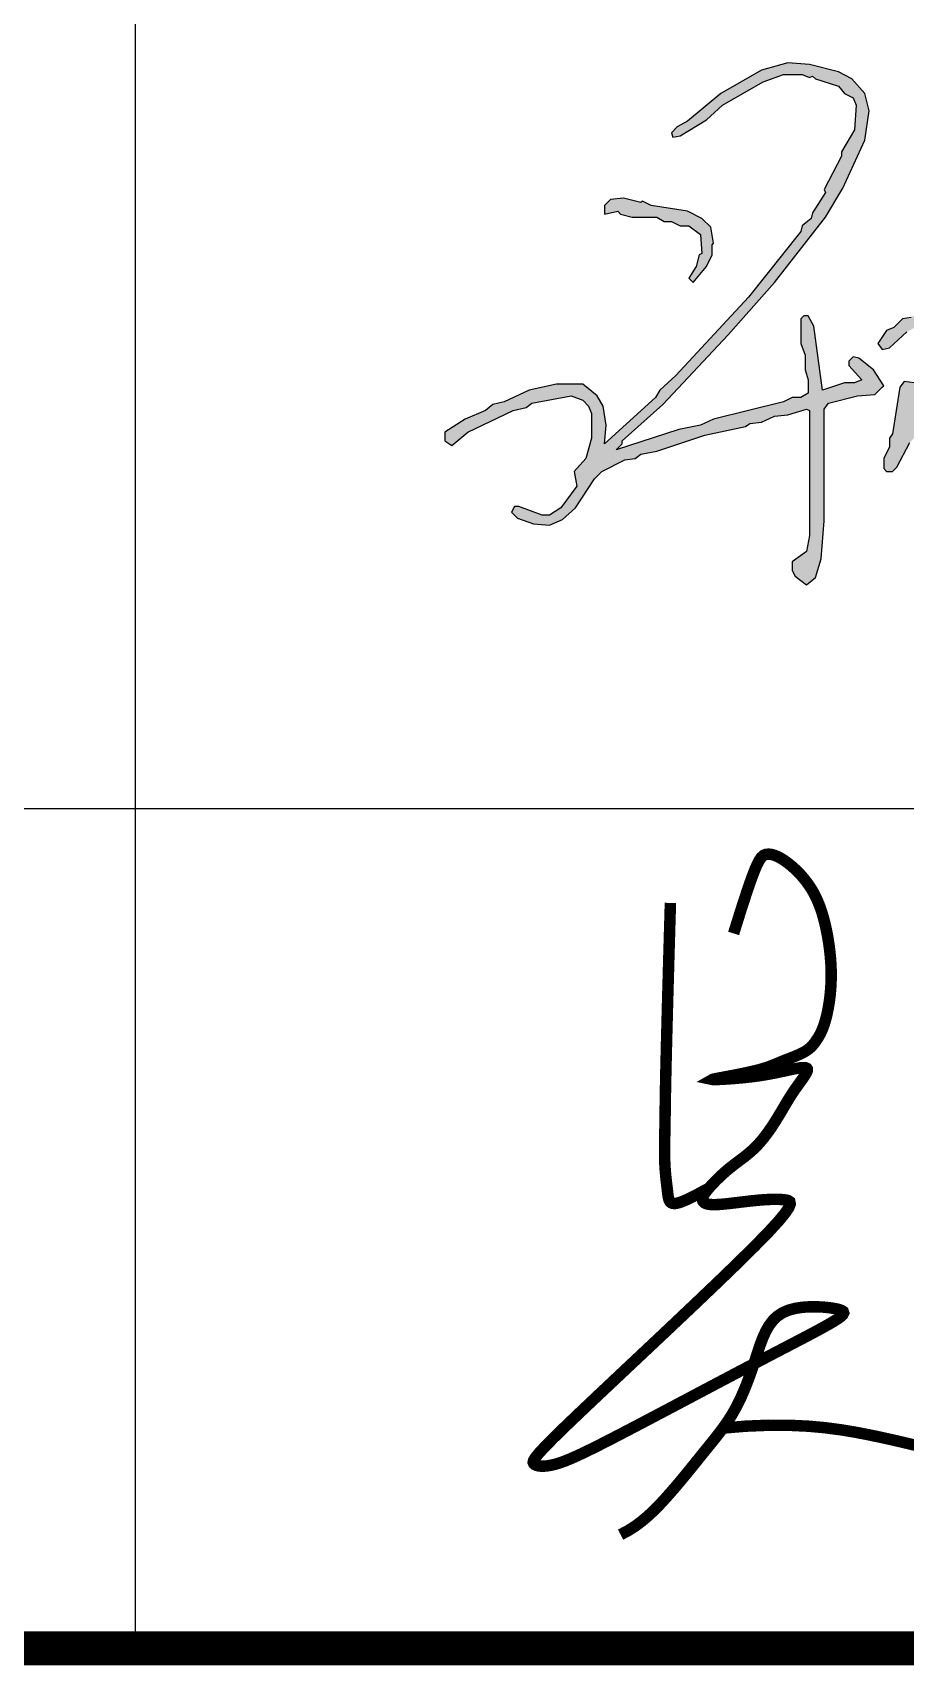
# Model space of a CAD drawing. Extents: x 1036631 to 1215829, y 649019 to 896649.
# Drawn here: x 1212488 to 1213503, y 809010 to 810908 of the extents above; entities that cross this region are included whole.
import ezdxf

# ---------------------------------------------------------------- set-up
doc = ezdxf.new("R2010")
doc.units = 0
doc.header["$LTSCALE"] = 1000
doc.header["$MEASUREMENT"] = 0
doc.layers.add('0-签名', color=2, linetype='Continuous')
doc.layers.add('图框', color=7, linetype='Continuous')

msp = doc.modelspace()

# ---------------------------------------------------------------- hatches: boundary and pattern name
at = {"linetype": 'Continuous'}
h = msp.add_hatch(color=4, dxfattribs=at)
h.dxf.hatch_style = 1
h.paths.add_polyline_path([(1213278.469734638, 810661.5433188741), (1213280.159734637, 810663.233318874), (1213276.779734638, 810681.8233188743), (1213266.639734638, 810691.963318874), (1213249.739734637, 810700.4133188742), (1213207.489734637, 810707.173318874), (1213197.349734638, 810712.2433188738), (1213195.659734637, 810710.5533188743), (1213175.379734638, 810715.6233188742), (1213160.169734637, 810713.9333188738), (1213153.409734637, 810707.173318874), (1213153.409734637, 810697.0333188743), (1213168.619734638, 810700.4133188742), (1213171.999734637, 810697.0333188743), (1213185.519734638, 810693.6533188744), (1213214.249734637, 810693.6533188744), (1213222.699734638, 810688.5833188741), (1213231.149734637, 810688.5833188741), (1213241.289734638, 810683.5133188743), (1213251.429734638, 810683.5133188743), (1213264.949734638, 810673.3733188742), (1213266.639734638, 810651.4033188744), (1213263.259734638, 810649.713318874), (1213259.879734638, 810636.193318874), (1213251.429734638, 810622.673318874), (1213256.499734637, 810617.6033188741), (1213271.709734638, 810636.193318874), (1213278.469734638, 810649.713318874)], flags=17)
h.paths.add_polyline_path([(1213476.199734638, 810495.923318874), (1213477.889734638, 810497.6133188744), (1213466.059734638, 810516.2033188742), (1213449.159734637, 810529.7233188743), (1213442.399734637, 810531.4133188742), (1213437.329734637, 810526.3433188739), (1213437.329734637, 810521.2733188741), (1213452.539734638, 810504.3733188742), (1213444.089734637, 810500.9933188738), (1213432.259734638, 810500.9933188738), (1213406.909734637, 810492.5433188741), (1213396.769734638, 810566.9033188744), (1213390.009734638, 810578.733318874), (1213384.939734638, 810578.733318874), (1213381.559734638, 810575.3533188741), (1213381.559734638, 810546.6233188742), (1213386.629734638, 810533.1033188741), (1213386.629734638, 810516.2033188742), (1213390.009734638, 810504.3733188742), (1213390.009734638, 810489.1633188742), (1213381.559734638, 810484.0933188739), (1213371.419734637, 810484.0933188739), (1213361.279734638, 810479.0233188741), (1213280.159734637, 810458.7433188738), (1213264.949734638, 810451.983318874), (1213239.599734638, 810446.9133188742), (1213166.929734638, 810423.253318874), (1213173.689734638, 810430.0133188743), (1213173.689734638, 810433.3933188737), (1213221.009734638, 810475.6433188737), (1213297.059734638, 810556.7633188743), (1213351.139734638, 810617.6033188741), (1213410.289734638, 810693.6533188744), (1213430.569734637, 810727.4533188742), (1213455.919734637, 810783.2233188743), (1213460.989734637, 810817.0233188741), (1213455.919734637, 810837.3033188743), (1213440.709734638, 810854.2033188742), (1213425.499734637, 810862.6533188744), (1213391.699734638, 810871.1033188741), (1213366.349734638, 810872.7933188741), (1213335.929734638, 810864.3433188739), (1213288.609734638, 810837.3033188743), (1213249.739734637, 810805.193318874), (1213237.909734637, 810798.4333188738), (1213231.149734637, 810791.673318874), (1213232.839734637, 810786.6033188741), (1213241.289734638, 810788.2933188741), (1213271.709734638, 810806.8833188739), (1213290.299734638, 810823.7833188743), (1213337.619734638, 810850.8233188743), (1213361.279734638, 810859.2733188741), (1213383.249734637, 810859.2733188741), (1213391.699734638, 810855.8933188737), (1213395.079734637, 810857.5833188741), (1213398.459734638, 810854.2033188742), (1213425.499734637, 810845.753318874), (1213432.259734638, 810837.3033188743), (1213442.399734637, 810832.233318874), (1213445.779734638, 810823.7833188743), (1213444.089734637, 810795.0533188743), (1213428.879734638, 810769.7033188742), (1213428.879734638, 810764.6333188739), (1213408.599734638, 810725.7633188743), (1213410.289734638, 810722.3833188739), (1213395.079734637, 810698.7233188743), (1213393.389734638, 810691.963318874), (1213383.249734637, 810683.5133188743), (1213381.559734638, 810676.753318874), (1213320.719734638, 810600.7033188742), (1213236.219734638, 810509.443318874), (1213217.629734638, 810492.5433188741), (1213212.559734638, 810484.0933188739), (1213153.409734637, 810430.0133188743), (1213155.099734638, 810451.983318874), (1213151.719734638, 810473.9533188742), (1213144.959734638, 810485.7833188743), (1213128.059734638, 810499.3033188743), (1213097.639734638, 810499.3033188743), (1213065.529734638, 810492.5433188741), (1213036.799734638, 810479.0233188741), (1213023.279734638, 810475.6433188737), (1213014.829734637, 810468.8833188739), (1212991.169734637, 810458.7433188738), (1212967.509734638, 810443.5333188743), (1212967.509734638, 810433.3933188737), (1212975.959734638, 810428.3233188743), (1212994.549734638, 810443.5333188743), (1213046.939734638, 810468.8833188739), (1213062.149734637, 810472.2633188743), (1213068.909734637, 810477.3333188741), (1213114.539734638, 810485.7833188743), (1213128.059734638, 810480.713318874), (1213134.819734637, 810473.9533188742), (1213138.199734638, 810465.503318874), (1213138.199734638, 810436.7733188741), (1213131.439734638, 810413.1133188744), (1213117.919734637, 810397.9033188744), (1213121.299734638, 810381.003318874), (1213102.709734638, 810355.6533188744), (1213089.189734638, 810347.2033188742), (1213080.739734637, 810347.2033188742), (1213053.699734638, 810357.3433188739), (1213048.629734638, 810357.3433188739), (1213045.249734637, 810350.5833188741), (1213052.009734638, 810343.8233188743), (1213070.599734638, 810337.0633188741), (1213089.189734638, 810335.3733188742), (1213104.399734637, 810342.1333188739), (1213119.609734638, 810355.6533188744), (1213141.579734637, 810389.4533188742), (1213150.029734638, 810397.9033188744), (1213177.069734637, 810411.423318874), (1213188.899734637, 810413.1133188744), (1213195.659734637, 810418.1833188738), (1213214.249734637, 810421.5633188741), (1213270.019734638, 810440.1533188744), (1213317.339734637, 810450.2933188741), (1213322.409734637, 810453.673318874), (1213335.929734638, 810455.3633188744), (1213351.139734638, 810462.1233188742), (1213366.349734638, 810463.8133188741), (1213388.319734637, 810470.5733188743), (1213391.699734638, 810468.8833188739), (1213391.699734638, 810323.5433188741), (1213388.319734637, 810304.9533188742), (1213371.419734637, 810293.1233188742), (1213371.419734637, 810282.983318874), (1213374.799734638, 810276.2233188743), (1213388.319734637, 810266.0833188741), (1213398.459734638, 810274.5333188743), (1213405.219734638, 810296.503318874), (1213408.599734638, 810340.443318874), (1213408.599734638, 810470.5733188743), (1213413.669734637, 810477.3333188741), (1213447.469734638, 810485.7833188743), (1213467.749734637, 810487.4733188743)])
h.paths.add_polyline_path([(1213596.189734638, 810418.1833188738), (1213596.189734638, 810404.6633188742), (1213594.499734637, 810399.5933188739), (1213582.669734637, 810399.5933188739), (1213557.319734637, 810416.4933188738), (1213528.589734637, 810450.2933188741), (1213528.589734637, 810457.0533188743), (1213567.459734638, 810495.923318874), (1213580.979734638, 810506.0633188741), (1213587.739734637, 810506.0633188741), (1213591.119734638, 810446.9133188742)], flags=16)
h.paths.add_polyline_path([(1213773.639734638, 810553.3833188739), (1213770.259734638, 810548.3133188741), (1213763.499734637, 810531.4133188742), (1213731.389734638, 810490.8533188741), (1213687.449734638, 810448.6033188741), (1213657.029734638, 810430.0133188743), (1213648.579734637, 810431.7033188742), (1213653.649734637, 810446.9133188742), (1213658.719734638, 810450.2933188741), (1213660.409734637, 810458.7433188738), (1213689.139734638, 810497.6133188744), (1213719.559734638, 810526.3433188739), (1213748.289734638, 810546.6233188742), (1213768.569734637, 810556.7633188743)], flags=16)
h.paths.add_polyline_path([(1213854.759734638, 810507.753318874), (1213851.379734638, 810480.713318874), (1213847.999734637, 810473.9533188742), (1213844.619734638, 810473.9533188742), (1213841.239734637, 810480.713318874), (1213841.239734637, 810492.5433188741), (1213846.309734638, 810504.3733188742), (1213851.379734638, 810509.443318874)], flags=16)
h.paths.add_polyline_path([(1214020.379734638, 810556.7633188743), (1214020.379734638, 810539.8633188744), (1214016.999734637, 810533.1033188741), (1214016.999734637, 810514.5133188743), (1214011.929734638, 810504.3733188742), (1214005.169734637, 810502.6833188738), (1213993.339734637, 810517.8933188737), (1213991.649734637, 810531.4133188742), (1213995.029734638, 810541.5533188743), (1214013.619734638, 810558.4533188742)], flags=16)
h.paths.add_polyline_path([(1214136.989734637, 810551.693318874), (1214136.989734637, 810541.5533188743), (1214135.299734638, 810538.173318874), (1214123.469734638, 810538.173318874), (1214089.669734637, 810531.4133188742), (1214082.909734637, 810533.1033188741), (1214081.219734638, 810536.483318874), (1214109.949734638, 810563.5233188741), (1214128.539734638, 810571.9733188743), (1214133.609734638, 810566.9033188744)], flags=16)
h.paths.add_polyline_path([(1214194.449734638, 810700.4133188742), (1214192.759734638, 810644.6433188737), (1214189.379734638, 810622.673318874), (1214189.379734638, 810570.2833188743), (1214187.689734638, 810546.6233188742), (1214184.309734638, 810539.8633188744), (1214148.819734637, 810539.8633188744), (1214145.439734638, 810543.2433188738), (1214143.749734637, 810565.213318874), (1214138.679734638, 810578.733318874), (1214133.609734638, 810583.8033188743), (1214123.469734638, 810583.8033188743), (1214079.529734638, 810550.003318874), (1214050.799734638, 810522.963318874), (1214035.589734637, 810516.2033188742), (1214028.829734637, 810519.5833188741), (1214033.899734637, 810563.5233188741), (1214049.109734638, 810582.1133188744), (1214135.299734638, 810651.4033188744), (1214189.379734638, 810703.7933188741), (1214192.759734638, 810703.7933188741)], flags=16)
h.paths.add_polyline_path([(1214213.039734638, 810811.9533188742), (1214213.039734638, 810789.983318874), (1214213.039734638, 810769.7033188742), (1214207.969734638, 810762.943318874), (1214207.969734638, 810813.6433188737), (1214209.659734637, 810815.3333188741)], flags=16)
h.paths.add_polyline_path([(1214483.439734638, 810534.7933188741), (1214485.129734638, 810536.483318874), (1214481.749734637, 810541.5533188743), (1214473.299734638, 810544.9333188738), (1214407.389734638, 810543.2433188738), (1214398.939734638, 810546.6233188742), (1214333.029734638, 810546.6233188742), (1214316.129734638, 810543.2433188738), (1214305.989734637, 810546.6233188742), (1214206.279734638, 810544.9333188738), (1214201.209734638, 810548.3133188741), (1214201.209734638, 810593.943318874), (1214207.969734638, 810720.693318874), (1214224.869734638, 810766.3233188743), (1214224.869734638, 810806.8833188739), (1214219.799734638, 810833.923318874), (1214213.039734638, 810852.5133188743), (1214202.899734637, 810859.2733188741), (1214197.829734637, 810852.5133188743), (1214197.829734637, 810737.5933188739), (1214191.069734637, 810720.693318874), (1214145.439734638, 810673.3733188742), (1214123.469734638, 810658.1633188742), (1214113.329734637, 810646.3333188741), (1214104.879734638, 810642.9533188742), (1214084.599734638, 810622.673318874), (1214081.219734638, 810622.673318874), (1214069.389734638, 810610.8433188739), (1214055.869734638, 810604.0833188741), (1214047.419734637, 810595.6333188739), (1214040.659734637, 810597.3233188743), (1214045.729734638, 810634.503318874), (1214042.349734638, 810642.9533188742), (1214037.279734638, 810648.0233188741), (1214032.209734638, 810648.0233188741), (1214027.139734638, 810641.2633188743), (1214030.519734638, 810624.3633188744), (1214025.449734638, 810619.2933188741), (1213991.649734637, 810605.7733188741), (1213895.319734637, 810550.003318874), (1213878.419734637, 810544.9333188738), (1213871.659734637, 810546.6233188742), (1213873.349734638, 810582.1133188744), (1213876.729734638, 810588.8733188742), (1213885.179734638, 810593.943318874), (1213886.869734638, 810600.7033188742), (1213873.349734638, 810622.673318874), (1213859.829734637, 810636.193318874), (1213851.379734638, 810636.193318874), (1213847.999734637, 810632.8133188741), (1213851.379734638, 810615.9133188742), (1213854.759734638, 810610.8433188739), (1213853.069734637, 810595.6333188739), (1213829.409734637, 810592.253318874), (1213793.919734637, 810582.1133188744), (1213783.779734638, 810582.1133188744), (1213766.879734638, 810590.5633188741), (1213729.699734638, 810590.5633188741), (1213712.799734638, 810587.1833188738), (1213697.589734637, 810580.423318874), (1213695.899734637, 810582.1133188744), (1213690.829734637, 810578.733318874), (1213682.379734638, 810578.733318874), (1213672.239734637, 810571.9733188743), (1213643.509734638, 810561.8333188741), (1213614.779734638, 810544.9333188738), (1213606.329734637, 810536.483318874), (1213601.259734638, 810536.483318874), (1213596.189734638, 810575.3533188741), (1213597.879734638, 810583.8033188743), (1213609.709734638, 810592.253318874), (1213613.089734637, 810607.463318874), (1213602.949734638, 810620.983318874), (1213597.879734638, 810632.8133188741), (1213592.809734638, 810637.8833188739), (1213586.049734638, 810639.5733188743), (1213577.599734638, 810629.4333188738), (1213577.599734638, 810604.0833188741), (1213572.529734638, 810599.0133188743), (1213535.349734638, 810590.5633188741), (1213521.829734637, 810585.4933188738), (1213509.999734637, 810577.0433188741), (1213499.859734638, 810575.3533188741), (1213489.719734638, 810565.213318874), (1213481.269734638, 810561.8333188741), (1213471.129734638, 810546.6233188742), (1213476.199734638, 810539.8633188744), (1213484.649734637, 810541.5533188743), (1213504.929734638, 810560.1433188737), (1213528.589734637, 810573.6633188742), (1213559.009734638, 810578.733318874), (1213565.769734638, 810582.1133188744), (1213577.599734638, 810582.1133188744), (1213584.359734638, 810539.8633188744), (1213584.359734638, 810524.6533188744), (1213575.909734637, 810516.2033188742), (1213559.009734638, 810506.0633188741), (1213523.519734638, 810470.5733188743), (1213520.139734638, 810470.5733188743), (1213515.069734637, 810482.4033188744), (1213513.379734638, 810500.9933188738), (1213501.549734638, 810502.6833188738), (1213496.479734638, 810495.923318874), (1213488.029734638, 810441.8433188739), (1213484.649734637, 810436.7733188741), (1213484.649734637, 810426.6333188739), (1213477.889734638, 810413.1133188744), (1213477.889734638, 810401.2833188743), (1213481.269734638, 810397.9033188744), (1213488.029734638, 810397.9033188744), (1213493.099734638, 810402.9733188743), (1213508.309734638, 810431.7033188742), (1213518.449734638, 810441.8433188739), (1213537.039734638, 810418.1833188738), (1213557.319734637, 810397.9033188744), (1213580.979734638, 810379.3133188741), (1213594.499734637, 810372.5533188743), (1213611.399734637, 810377.6233188742), (1213616.469734638, 810387.7633188743), (1213609.709734638, 810441.8433188739), (1213604.639734638, 810504.3733188742), (1213604.639734638, 810516.2033188742), (1213608.019734638, 810522.963318874), (1213638.439734638, 810543.2433188738), (1213685.759734638, 810565.213318874), (1213724.629734638, 810575.3533188741), (1213763.499734637, 810575.3533188741), (1213766.879734638, 810570.2833188743), (1213749.979734638, 810561.8333188741), (1213709.419734637, 810534.7933188741), (1213667.169734637, 810490.8533188741), (1213640.129734638, 810451.983318874), (1213633.369734638, 810436.7733188741), (1213633.369734638, 810428.3233188743), (1213636.749734637, 810421.5633188741), (1213643.509734638, 810416.4933188738), (1213655.339734637, 810416.4933188738), (1213675.619734638, 810424.943318874), (1213711.109734638, 810453.673318874), (1213753.359734638, 810495.923318874), (1213771.949734638, 810519.5833188741), (1213777.019734638, 810533.1033188741), (1213782.089734637, 810538.173318874), (1213788.849734638, 810560.1433188737), (1213795.609734638, 810566.9033188744), (1213810.819734637, 810575.3533188741), (1213849.689734638, 810583.8033188743), (1213854.759734638, 810583.8033188743), (1213859.829734637, 810578.733318874), (1213858.139734638, 810533.1033188741), (1213854.759734638, 810528.0333188743), (1213837.859734638, 810517.8933188737), (1213827.719734638, 810502.6833188738), (1213826.029734638, 810473.9533188742), (1213836.169734637, 810450.2933188741), (1213842.929734638, 810443.5333188743), (1213847.999734637, 810443.5333188743), (1213856.449734638, 810450.2933188741), (1213863.209734638, 810465.503318874), (1213871.659734637, 810521.2733188741), (1213898.699734638, 810539.8633188744), (1213925.739734637, 810551.693318874), (1213989.959734638, 810592.253318874), (1214010.239734637, 810602.3933188737), (1214023.759734638, 810605.7733188741), (1214027.139734638, 810602.3933188737), (1214023.759734638, 810580.423318874), (1213996.719734638, 810560.1433188737), (1213978.129734638, 810531.4133188742), (1213978.129734638, 810517.8933188737), (1213991.649734637, 810495.923318874), (1213991.649734637, 810487.4733188743), (1213983.199734638, 810473.9533188742), (1213986.579734637, 810467.193318874), (1213996.719734638, 810467.193318874), (1214016.999734637, 810475.6433188737), (1214040.659734637, 810500.9933188738), (1214055.869734638, 810512.8233188743), (1214072.769734638, 810516.2033188742), (1214082.909734637, 810521.2733188741), (1214106.569734637, 810522.963318874), (1214116.709734638, 810526.3433188739), (1214145.439734638, 810524.6533188744), (1214160.649734637, 810529.7233188743), (1214185.999734637, 810529.7233188743), (1214189.379734638, 810524.6533188744), (1214187.689734638, 810504.3733188742), (1214191.069734637, 810480.713318874), (1214189.379734638, 810475.6433188737), (1214194.449734638, 810397.9033188744), (1214201.209734638, 810367.483318874), (1214201.209734638, 810330.3033188743), (1214214.729734638, 810259.3233188743), (1214216.419734637, 810220.4533188742), (1214228.249734637, 810181.5833188741), (1214238.389734638, 810130.8833188739), (1214245.149734637, 810122.4333188738), (1214251.909734637, 810125.8133188741), (1214240.079734637, 810193.4133188742), (1214224.869734638, 810252.5633188741), (1214213.039734638, 810326.923318874), (1214211.349734638, 810372.5533188743), (1214207.969734638, 810387.7633188743), (1214201.209734638, 810511.1333188739), (1214202.899734637, 810529.7233188743), (1214213.039734638, 810533.1033188741), (1214218.109734638, 810531.4133188742), (1214290.779734638, 810536.483318874), (1214387.109734638, 810536.483318874), (1214393.869734638, 810533.1033188741), (1214419.219734638, 810534.7933188741), (1214427.669734637, 810528.0333188743), (1214474.989734637, 810528.0333188743)])

# ---------------------------------------------------------------- linework, layer by layer
at = {"color": 4, "linetype": 'Continuous'}
for points in [[(1213476.199734638, 810495.923318874), (1213477.889734638, 810497.6133188744), (1213466.059734638, 810516.2033188742), (1213449.159734637, 810529.7233188743), (1213442.399734637, 810531.4133188742), (1213437.329734637, 810526.3433188739), (1213437.329734637, 810521.2733188741), (1213452.539734638, 810504.3733188742), (1213444.089734637, 810500.9933188738), (1213432.259734638, 810500.9933188738), (1213406.909734637, 810492.5433188741), (1213396.769734638, 810566.9033188744), (1213390.009734638, 810578.733318874), (1213384.939734638, 810578.733318874), (1213381.559734638, 810575.3533188741), (1213381.559734638, 810546.6233188742), (1213386.629734638, 810533.1033188741), (1213386.629734638, 810516.2033188742), (1213390.009734638, 810504.3733188742), (1213390.009734638, 810489.1633188742), (1213381.559734638, 810484.0933188739), (1213371.419734637, 810484.0933188739), (1213361.279734638, 810479.0233188741), (1213280.159734637, 810458.7433188738), (1213264.949734638, 810451.983318874), (1213239.599734638, 810446.9133188742), (1213166.929734638, 810423.253318874), (1213173.689734638, 810430.0133188743), (1213173.689734638, 810433.3933188737), (1213221.009734638, 810475.6433188737), (1213297.059734638, 810556.7633188743), (1213351.139734638, 810617.6033188741), (1213410.289734638, 810693.6533188744), (1213430.569734637, 810727.4533188742), (1213455.919734637, 810783.2233188743), (1213460.989734637, 810817.0233188741), (1213455.919734637, 810837.3033188743), (1213440.709734638, 810854.2033188742), (1213425.499734637, 810862.6533188744), (1213391.699734638, 810871.1033188741), (1213366.349734638, 810872.7933188741), (1213335.929734638, 810864.3433188739), (1213288.609734638, 810837.3033188743), (1213249.739734637, 810805.193318874), (1213237.909734637, 810798.4333188738), (1213231.149734637, 810791.673318874), (1213232.839734637, 810786.6033188741), (1213241.289734638, 810788.2933188741), (1213271.709734638, 810806.8833188739), (1213290.299734638, 810823.7833188743), (1213337.619734638, 810850.8233188743), (1213361.279734638, 810859.2733188741), (1213383.249734637, 810859.2733188741), (1213391.699734638, 810855.8933188737), (1213395.079734637, 810857.5833188741), (1213398.459734638, 810854.2033188742), (1213425.499734637, 810845.753318874), (1213432.259734638, 810837.3033188743), (1213442.399734637, 810832.233318874), (1213445.779734638, 810823.7833188743), (1213444.089734637, 810795.0533188743), (1213428.879734638, 810769.7033188742), (1213428.879734638, 810764.6333188739), (1213408.599734638, 810725.7633188743), (1213410.289734638, 810722.3833188739), (1213395.079734637, 810698.7233188743), (1213393.389734638, 810691.963318874), (1213383.249734637, 810683.5133188743), (1213381.559734638, 810676.753318874), (1213320.719734638, 810600.7033188742), (1213236.219734638, 810509.443318874), (1213217.629734638, 810492.5433188741), (1213212.559734638, 810484.0933188739), (1213153.409734637, 810430.0133188743), (1213155.099734638, 810451.983318874), (1213151.719734638, 810473.9533188742), (1213144.959734638, 810485.7833188743), (1213128.059734638, 810499.3033188743), (1213097.639734638, 810499.3033188743), (1213065.529734638, 810492.5433188741), (1213036.799734638, 810479.0233188741), (1213023.279734638, 810475.6433188737), (1213014.829734637, 810468.8833188739), (1212991.169734637, 810458.7433188738), (1212967.509734638, 810443.5333188743), (1212967.509734638, 810433.3933188737), (1212975.959734638, 810428.3233188743), (1212994.549734638, 810443.5333188743), (1213046.939734638, 810468.8833188739), (1213062.149734637, 810472.2633188743), (1213068.909734637, 810477.3333188741), (1213114.539734638, 810485.7833188743), (1213128.059734638, 810480.713318874), (1213134.819734637, 810473.9533188742), (1213138.199734638, 810465.503318874), (1213138.199734638, 810436.7733188741), (1213131.439734638, 810413.1133188744), (1213117.919734637, 810397.9033188744), (1213121.299734638, 810381.003318874), (1213102.709734638, 810355.6533188744), (1213089.189734638, 810347.2033188742), (1213080.739734637, 810347.2033188742), (1213053.699734638, 810357.3433188739), (1213048.629734638, 810357.3433188739), (1213045.249734637, 810350.5833188741), (1213052.009734638, 810343.8233188743), (1213070.599734638, 810337.0633188741), (1213089.189734638, 810335.3733188742), (1213104.399734637, 810342.1333188739), (1213119.609734638, 810355.6533188744), (1213141.579734637, 810389.4533188742), (1213150.029734638, 810397.9033188744), (1213177.069734637, 810411.423318874), (1213188.899734637, 810413.1133188744), (1213195.659734637, 810418.1833188738), (1213214.249734637, 810421.5633188741), (1213270.019734638, 810440.1533188744), (1213317.339734637, 810450.2933188741), (1213322.409734637, 810453.673318874), (1213335.929734638, 810455.3633188744), (1213351.139734638, 810462.1233188742), (1213366.349734638, 810463.8133188741), (1213388.319734637, 810470.5733188743), (1213391.699734638, 810468.8833188739), (1213391.699734638, 810323.5433188741), (1213388.319734637, 810304.9533188742), (1213371.419734637, 810293.1233188742), (1213371.419734637, 810282.983318874), (1213374.799734638, 810276.2233188743), (1213388.319734637, 810266.0833188741), (1213398.459734638, 810274.5333188743), (1213405.219734638, 810296.503318874), (1213408.599734638, 810340.443318874), (1213408.599734638, 810470.5733188743), (1213413.669734637, 810477.3333188741), (1213447.469734638, 810485.7833188743), (1213467.749734637, 810487.4733188743), (1213476.199734638, 810495.923318874)], [(1213278.469734638, 810661.5433188741), (1213280.159734637, 810663.233318874), (1213276.779734638, 810681.8233188743), (1213266.639734638, 810691.963318874), (1213249.739734637, 810700.4133188742), (1213207.489734637, 810707.173318874), (1213197.349734638, 810712.2433188738), (1213195.659734637, 810710.5533188743), (1213175.379734638, 810715.6233188742), (1213160.169734637, 810713.9333188738), (1213153.409734637, 810707.173318874), (1213153.409734637, 810697.0333188743), (1213168.619734638, 810700.4133188742), (1213171.999734637, 810697.0333188743), (1213185.519734638, 810693.6533188744), (1213214.249734637, 810693.6533188744), (1213222.699734638, 810688.5833188741), (1213231.149734637, 810688.5833188741), (1213241.289734638, 810683.5133188743), (1213251.429734638, 810683.5133188743), (1213264.949734638, 810673.3733188742), (1213266.639734638, 810651.4033188744), (1213263.259734638, 810649.713318874), (1213259.879734638, 810636.193318874), (1213251.429734638, 810622.673318874), (1213256.499734637, 810617.6033188741), (1213271.709734638, 810636.193318874), (1213278.469734638, 810649.713318874), (1213278.469734638, 810661.5433188741)], [(1213509.999734637, 810577.0433188741), (1213499.859734638, 810575.3533188741), (1213489.719734638, 810565.213318874), (1213481.269734638, 810561.8333188741), (1213471.129734638, 810546.6233188742), (1213476.199734638, 810539.8633188744), (1213484.649734637, 810541.5533188743), (1213504.929734638, 810560.1433188737)], [(1213513.379734638, 810500.9933188738), (1213501.549734638, 810502.6833188738), (1213496.479734638, 810495.923318874), (1213488.029734638, 810441.8433188739), (1213484.649734637, 810436.7733188741), (1213484.649734637, 810426.6333188739), (1213477.889734638, 810413.1133188744), (1213477.889734638, 810401.2833188743), (1213481.269734638, 810397.9033188744), (1213488.029734638, 810397.9033188744), (1213493.099734638, 810402.9733188743), (1213508.309734638, 810431.7033188742)]]:
    msp.add_lwpolyline(points, dxfattribs=at)
at = {"layer": '0-签名', "color": 4, "const_width": 13.33333200047491}
for points in [[(1213303.405298558, 809860.9607132148), (1213311.914728483, 809888.1121925995), (1213318.794688726, 809909.279010703), (1213324.316758148, 809925.2159642031), (1213328.752515612, 809936.6778497779), (1213332.373539982, 809944.4194641052), (1213335.45141012, 809949.1956038628), (1213338.257704889, 809951.7610657284), (1213341.064003152, 809952.8706463805), (1213344.090333947, 809953.1626091854), (1213347.350527016, 809952.8090842658), (1213350.806862275, 809951.8656684329), (1213354.421619646, 809950.3879584981), (1213358.157079043, 809948.4315512731), (1213361.975520385, 809946.0520435692), (1213365.83922359, 809943.3050321975), (1213369.710468576, 809940.2461139698), (1213373.553107105, 809936.9222477329), (1213377.337278318, 809933.3458404775), (1213381.034693203, 809929.5206612294), (1213384.617062745, 809925.4504790142), (1213388.056097931, 809921.139062859), (1213391.323509747, 809916.5901817888), (1213394.391009181, 809911.8076048301), (1213397.230307216, 809906.795101009), (1213399.820344303, 809901.5608369656), (1213402.168978732, 809896.1305697978), (1213404.291298258, 809890.534454218), (1213406.202390632, 809884.8026449372), (1213407.917343611, 809878.9652966683), (1213409.451244946, 809873.0525641233), (1213410.81918239, 809867.0946020138), (1213412.036243698, 809861.121565052), (1213413.115001996, 809855.1610949006), (1213414.057971912, 809849.2307810263), (1213414.865153445, 809843.3456998457), (1213415.536546593, 809837.5209277762), (1213416.072151359, 809831.7715412352), (1213416.471967741, 809826.1126166392), (1213416.73599574, 809820.559230406), (1213416.864235356, 809815.1264589519), (1213416.858572616, 809809.8284365687), (1213416.728437657, 809804.6755290426), (1213416.485146643, 809799.6771600341), (1213416.14001574, 809794.8427532035), (1213415.70436111, 809790.1817322116), (1213415.189498919, 809785.7035207188), (1213414.606745332, 809781.4175423855), (1213413.967416513, 809777.3332208722), (1213413.281571079, 809773.457781006), (1213412.554237467, 809769.7896522813), (1213411.789186569, 809766.3250653591), (1213410.990189273, 809763.0602509003), (1213410.16101647, 809759.9914395661), (1213409.305439051, 809757.1148620172), (1213408.427227905, 809754.4267489148), (1213407.530153923, 809751.9233309199), (1213406.616730917, 809749.5976975773), (1213405.684444375, 809747.4303739694), (1213404.72952271, 809745.3987440617), (1213403.748194332, 809743.4801918204), (1213402.736687653, 809741.6521012116), (1213401.691231082, 809739.8918562009), (1213400.608053033, 809738.1768407548), (1213399.483381915, 809736.484438839), (1213398.308417004, 809734.7967461451), (1213397.054241039, 809733.1147052693), (1213395.686907621, 809731.4439705325), (1213394.172470355, 809729.7901962564), (1213392.476982842, 809728.1590367627), (1213390.566498687, 809726.5561463722), (1213388.407071491, 809724.9871794073), (1213385.964754857, 809723.4577901886), (1213383.22163269, 809721.9720624279), (1213380.223910099, 809720.5277973964), (1213377.033822495, 809719.1212257546), (1213373.713605288, 809717.7485781641), (1213370.32549389, 809716.4060852857), (1213366.931723711, 809715.0899777802), (1213363.594530162, 809713.7964863087), (1213360.376148653, 809712.5218415322), (1213357.312411493, 809711.2622741639), (1213354.33353858, 809710.0140151257), (1213351.343346706, 809708.7732953912), (1213348.245652669, 809707.5363459348), (1213344.944273262, 809706.2993977302), (1213341.343025279, 809705.0586817513), (1213337.345725517, 809703.8104289722), (1213332.856190767, 809702.550870367), (1213327.821614829, 809701.2800060398), (1213322.362699492, 809700.0129126163), (1213316.643523555, 809698.7684358527), (1213310.828165808, 809697.5654215052), (1213305.080705049, 809696.4227153301), (1213299.56522007, 809695.3591630833), (1213294.445789667, 809694.3936105209), (1213289.886492633, 809693.5449033988), (1213286.033176552, 809692.8278042319), (1213282.95876417, 809692.2407425657), (1213280.717947019, 809691.7780647053), (1213279.365416635, 809691.434116955), (1213278.95586455, 809691.203245619), (1213279.543982299, 809691.0797970021), (1213281.184461416, 809691.0581174089), (1213283.931993436, 809691.1325531435), (1213287.802922493, 809691.2993351797), (1213292.660203122, 809691.5622331699), (1213298.328442463, 809691.9269014354), (1213304.632247652, 809692.3989942976), (1213311.396225827, 809692.9841660782), (1213318.444984124, 809693.6880710983), (1213325.603129682, 809694.5163636795), (1213332.695269637, 809695.4746981434), (1213339.568013577, 809696.5602477986), (1213346.155980888, 809697.736261903), (1213352.415793405, 809698.9575087012), (1213358.304072963, 809700.1787564385), (1213363.777441399, 809701.3547733597), (1213368.792520548, 809702.4403277094), (1213373.305932245, 809703.3901877328), (1213377.274298325, 809704.1591216748), (1213380.663042164, 809704.7059812831), (1213383.472793292, 809705.0059523165), (1213385.712982775, 809705.0383040361), (1213387.393041685, 809704.7823057036), (1213388.522401088, 809704.2172265801), (1213389.110492054, 809703.3223359274), (1213389.166745651, 809702.0769030066), (1213388.700592947, 809700.4601970791), (1213387.731837465, 809698.4609105453), (1213386.321772531, 809696.1054283612), (1213384.542063927, 809693.4295586209), (1213382.464377433, 809690.4691094194), (1213380.16037883, 809687.259888851), (1213377.7017339, 809683.8377050104), (1213375.16010842, 809680.2383659923), (1213372.607168175, 809676.4976798914), (1213370.099805605, 809672.6479996267), (1213367.635819802, 809668.7078574166), (1213365.19823652, 809664.6923303044), (1213362.770081511, 809660.6164953328), (1213360.334380529, 809656.4954295451), (1213357.874159328, 809652.3442099843), (1213355.372443661, 809648.1779136934), (1213352.812259282, 809644.0116177154), (1213350.1794611, 809639.8619695992), (1213347.471220658, 809635.7518989166), (1213344.687538654, 809631.7059057452), (1213341.828415788, 809627.7484901625), (1213338.893852756, 809623.9041522463), (1213335.883850259, 809620.197392074), (1213332.798408995, 809616.6527097233), (1213329.637529662, 809613.2946052718), (1213326.406556394, 809610.1406685506), (1213323.132207057, 809607.1808484067), (1213319.846542953, 809604.3981834404), (1213316.581625383, 809601.7757122522), (1213313.369515649, 809599.2964734425), (1213310.242275052, 809596.9435056114), (1213307.231964894, 809594.6998473593), (1213304.370646475, 809592.548537287), (1213301.681265608, 809590.4729280024), (1213299.150306153, 809588.4576281415), (1213296.755136478, 809586.4875603487), (1213294.473124953, 809584.5476472679), (1213292.281639949, 809582.6228115432), (1213290.158049836, 809580.6979758184), (1213288.079722983, 809578.7580627376), (1213286.024027759, 809576.7879949446), (1213283.975876412, 809574.7783490402), (1213281.950356696, 809572.7423174497), (1213279.970100239, 809570.6987465551), (1213278.057738674, 809568.666482739), (1213276.235903628, 809566.6643723828), (1213274.527226734, 809564.7112618688), (1213272.954339619, 809562.825997579), (1213271.539873916, 809561.0274258958), (1213270.304260928, 809559.3306239661), (1213269.259130651, 809557.7355919989), (1213268.413912758, 809556.2385609677), (1213267.77803692, 809554.8357618471), (1213267.360932806, 809553.5234256104), (1213267.172030091, 809552.2977832322), (1213267.220758443, 809551.1550656859), (1213267.516547534, 809550.0915039458), (1213268.074799185, 809549.1067840568), (1213268.934803808, 809548.2144123473), (1213270.141823964, 809547.4313502169), (1213271.741122216, 809546.7745590656), (1213273.777961125, 809546.2610002925), (1213276.297603252, 809545.9076352975), (1213279.345311159, 809545.7314254799), (1213282.966347407, 809545.7493322397), (1213287.182085964, 809545.9692080008), (1213291.918346424, 809546.3624692877), (1213297.077059788, 809546.891423649), (1213302.560157056, 809547.5183786337), (1213308.269569227, 809548.2056417906), (1213314.107227302, 809548.9155206686), (1213319.975062282, 809549.6103228164), (1213325.775005166, 809550.2523557829), (1213331.419988121, 809550.8083245229), (1213336.866947981, 809551.2625236135), (1213342.083822746, 809551.6036450377), (1213347.038550415, 809551.8203807784), (1213351.699068988, 809551.901422819), (1213356.033316467, 809551.8354631419), (1213360.009230849, 809551.6111937306), (1213363.594750136, 809551.2173065677), (1213366.667879587, 809550.5588824741), (1213368.746893496, 809549.2065576214), (1213369.260133419, 809546.6473570188), (1213367.635940911, 809542.3683056751), (1213363.302657523, 809535.8564286), (1213355.688624813, 809526.5987508028), (1213344.222184334, 809514.082297292), (1213328.331677641, 809497.7940930774), (1213307.74101983, 809477.482676397), (1213283.356420167, 809453.9426384022), (1213256.379661464, 809428.2300834741), (1213228.012526527, 809401.4011159932), (1213199.456798166, 809374.5118403401), (1213171.91425919, 809348.6183608953), (1213146.586692408, 809324.7767820397), (1213124.675880628, 809304.0432081538), (1213107.099348583, 809287.2156855125), (1213093.637588698, 809274.0600279697), (1213083.786835322, 809264.0839912725), (1213077.043322804, 809256.795331169), (1213072.903285493, 809251.7018034073), (1213070.862957736, 809248.3111637348), (1213070.418573883, 809246.1311678995), (1213071.066368283, 809244.6695716492), (1213072.38307882, 809243.5205689502), (1213074.26745752, 809242.6241066443), (1213076.698759944, 809242.006569791), (1213079.656241656, 809241.6943434506), (1213083.119158215, 809241.7138126834), (1213087.066765186, 809242.0913625491), (1213091.478318127, 809242.8533781079), (1213096.333072603, 809244.0262444195), (1213101.651460615, 809245.6489107475), (1213107.618619927, 809247.8105831636), (1213114.460864745, 809250.6130319437), (1213122.404509275, 809254.1580273627), (1213131.675867719, 809258.5473396963), (1213142.501254285, 809263.8827392195), (1213155.106983177, 809270.2659962076), (1213169.7193686, 809277.798880936), (1213186.44622399, 809286.520970734), (1213204.921359706, 809296.2230711466), (1213224.660085339, 809306.6337947735), (1213245.177710477, 809317.4817542132), (1213265.98954471, 809328.4955620657), (1213286.610897628, 809339.4038309298), (1213306.557078821, 809349.9351734045), (1213325.34339788, 809359.8182020894), (1213342.570661079, 809368.8339852268), (1213358.181661447, 809376.9734136335), (1213372.204688693, 809384.2798337684), (1213384.668032531, 809390.7965920916), (1213395.599982673, 809396.5670350626), (1213405.028828831, 809401.634509141), (1213412.982860717, 809406.0423607867), (1213419.490368045, 809409.8339364593), (1213424.575868354, 809413.0560377933), (1213428.248790502, 809415.7692871249), (1213430.514791172, 809418.0377619654), (1213431.37952705, 809419.9255398257), (1213430.848654821, 809421.4966982174), (1213428.927831168, 809422.8153146511), (1213425.622712778, 809423.9454666389), (1213420.938956334, 809424.9512316912), (1213414.932196618, 809425.8649626753), (1213407.857980794, 809426.5921138827), (1213400.021834121, 809427.00641496), (1213391.729281858, 809426.9815955547), (1213383.285849267, 809426.3913853139), (1213374.997061608, 809425.1095138845), (1213367.168444139, 809423.0097109139), (1213360.10552212, 809419.9657060489), (1213354.039011342, 809415.8939473297), (1213348.900389713, 809410.8817563684), (1213344.546325672, 809405.0591731697), (1213340.833487657, 809398.5562377382), (1213337.618544108, 809391.502990079), (1213334.758163462, 809384.0294701973), (1213332.109014159, 809376.265718097), (1213329.527764637, 809368.3417737839), (1213326.892142772, 809360.3735423976), (1213324.16411418, 809352.4203896191), (1213321.326703919, 809344.5275462648), (1213318.362937041, 809336.7402431505), (1213315.255838602, 809329.103711093), (1213311.988433657, 809321.6631809078), (1213308.543747259, 809314.4638834113), (1213304.904804464, 809307.55104942), (1213301.061545838, 809300.9538904241), (1213297.031573992, 809294.6375406116), (1213292.839407051, 809288.5511148447), (1213288.509563138, 809282.6437279865), (1213284.066560374, 809276.8644948982), (1213279.534916885, 809271.1625304433), (1213274.939150793, 809265.4869494835), (1213270.303780222, 809259.7868668813), (1213265.643421883, 809254.0178367604), (1213260.933086847, 809248.16117029), (1213256.137884769, 809242.2046179009), (1213251.222925308, 809236.1359300235), (1213246.153318122, 809229.9428570891), (1213240.894172867, 809223.6131495276), (1213235.410599202, 809217.13455777), (1213229.667706784, 809210.4948322467), (1213223.63406256, 809203.7052810275), (1213217.292062638, 809196.8714427348), (1213210.627560414, 809190.1224136307), (1213203.626409286, 809183.5872899775), (1213196.274462652, 809177.3951680363), (1213188.557573907, 809171.675144069), (1213180.461596449, 809166.5563143376), (1213171.972383676, 809162.1677751037)], [(1213229.931894086, 809896.4160046944), (1213227.983472785, 809829.0509262684), (1213226.51574183, 809776.0123200094), (1213225.456154377, 809735.3172076793), (1213224.732163586, 809704.9826110405), (1213224.271222611, 809683.0255518547), (1213224.000784611, 809667.4630518846), (1213223.848302742, 809656.3121328914), (1213223.741230163, 809647.5898166379), (1213223.621813513, 809639.640603477), (1213223.491473368, 809632.118908126), (1213223.366423789, 809625.0066238936), (1213223.262878835, 809618.2856440885), (1213223.197052567, 809611.9378620185), (1213223.185159042, 809605.9451709926), (1213223.243412322, 809600.289464319), (1213223.388026465, 809594.9526353065), (1213223.629119016, 809589.9170982182), (1213223.952421447, 809585.1673511361), (1213224.337568714, 809580.6884130972), (1213224.764195774, 809576.4653031387), (1213225.211937585, 809572.483040297), (1213225.660429102, 809568.7266436092), (1213226.089305282, 809565.1811321125), (1213226.478201081, 809561.8315248435), (1213226.825547333, 809558.6760173038), (1213227.20495838, 809555.765510853), (1213227.708844441, 809553.1640833152), (1213228.429615734, 809550.9358125144), (1213229.459682479, 809549.1447762753), (1213230.891454894, 809547.8550524215), (1213232.817343198, 809547.1307187773), (1213235.329757612, 809547.035853167), (1213238.477103218, 809547.6015522723), (1213242.131764577, 809548.7269882046), (1213246.122121114, 809550.2783519331), (1213250.276552252, 809552.1218344268), (1213254.423437418, 809554.1236266549), (1213258.391156035, 809556.1499195866), (1213262.00808753, 809558.066904191), (1213265.102611328, 809559.740771437), (1213267.546169204, 809561.0678664321), (1213269.382452342, 809562.0651508368), (1213270.698214275, 809562.7797404496), (1213271.580208538, 809563.2587510693), (1213272.115188665, 809563.5492984942), (1213272.38990819, 809563.6984985232), (1213272.491120646, 809563.7534669548), (1213272.505579568, 809563.761319588), (1213272.505579568, 809563.761319588), (1213272.505579568, 809563.761319588), (1213272.505579568, 809563.761319588), (1213272.505579568, 809563.761319588), (1213272.505579568, 809563.761319588), (1213272.505579568, 809563.761319588), (1213272.505579569, 809563.761319588), (1213272.505579569, 809563.761319588)], [(1213287.845614416, 809285.6792322261), (1213317.218215703, 809288.1781736094), (1213343.930693536, 809289.294065677), (1213368.211606699, 809289.2254567331), (1213390.289513974, 809288.1708950828), (1213410.392974143, 809286.3289290302), (1213428.75054599, 809283.8981068801), (1213445.590788298, 809281.0769769369), (1213461.142259847, 809278.0640875058), (1213475.626315115, 809275.0260105712), (1213489.235491343, 809272.0014128416), (1213502.155121466, 809268.9969847059), (1213514.57053842, 809266.0194165536)]]:
    msp.add_lwpolyline(points, dxfattribs=at)
at = {"layer": '图框', "color": 0}
for p, q in [((1209049.083842708, 810006.028510845), (1214727.072771481, 810006.028510845)), ((1209049.083842708, 809029.9485059656), (1214727.072771481, 809029.9485059656))]:
    msp.add_line(p, q, dxfattribs=at)
msp.add_lwpolyline([(1212608.025946445, 809029.9485059656), (1212608.025946445, 815667.2925391549)], dxfattribs=at)
at = {"layer": '图框', "color": 0, "const_width": 39.5312401976562}
msp.add_lwpolyline([(1209049.083842708, 809029.9485059656), (1214727.072771481, 809029.9485059656)], dxfattribs=at)

doc.saveas('drawing.dxf')
